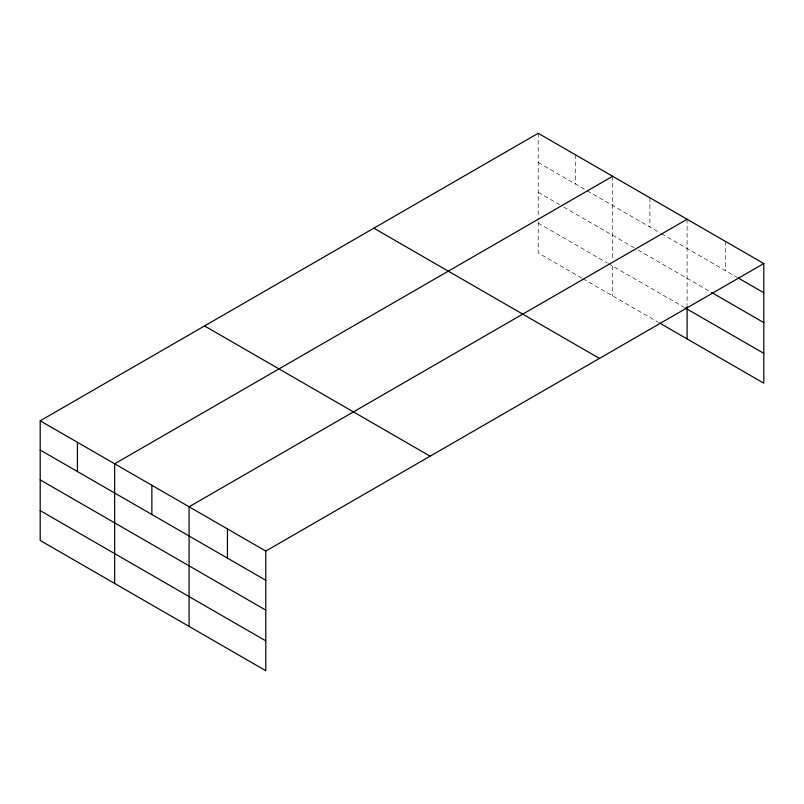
<?xml version="1.0" encoding="UTF-8"?>
<svg xmlns="http://www.w3.org/2000/svg" width="804" height="804" viewBox="0 0 804 804"><rect width="100%" height="100%" fill="white"/><g stroke="black" fill="none" stroke-linecap="round" stroke-linejoin="round"><path stroke-width="0.6" stroke-dasharray="4.02 3.01" d="M538.208 162.519L586.066 190.146M587.131 190.759L660.506 233.13M661.571 233.743L737.167 277.38M538.208 192.357L559.473 204.638M563.735 207.09L633.924 247.612M638.175 250.074L710.535 291.852M538.208 223.1L607.332 263.008M608.397 263.622L683.913 307.218M581.815 278.114L538.208 252.938L538.208 218.185M582.87 278.727L658.386 322.324M725.449 241.391L725.449 270.616M687.098 219.251L687.098 305.369M649.873 197.764L649.873 226.989M612.648 176.277L612.648 259.933M612.648 266.084L612.648 295.922M575.433 154.78L575.433 184.005M538.208 133.293L538.208 216.949"/><path stroke-width="1.21" d="M763.8 263.541L538.208 133.293L40.2 420.814L40.2 540.459L265.792 670.707L265.792 551.062L763.8 263.541L763.8 383.186L659.451 322.937M612.648 176.277L114.65 463.797L114.65 583.443M687.098 219.251L189.091 506.771L189.091 626.427M738.233 278.003L763.8 292.756M711.6 292.465L763.8 322.605M684.968 307.832L763.8 353.348M373.86 228.175L599.462 358.423M204.538 325.932L430.14 456.18M40.2 420.814L265.792 551.062M40.2 450.039L265.792 580.277M40.2 479.877L265.792 610.125M40.2 510.62L265.792 640.868M687.098 306.605L687.098 338.906M227.442 528.921L227.442 558.137M151.866 485.284L151.866 514.51M77.425 442.3L77.425 471.526"/></g></svg>
